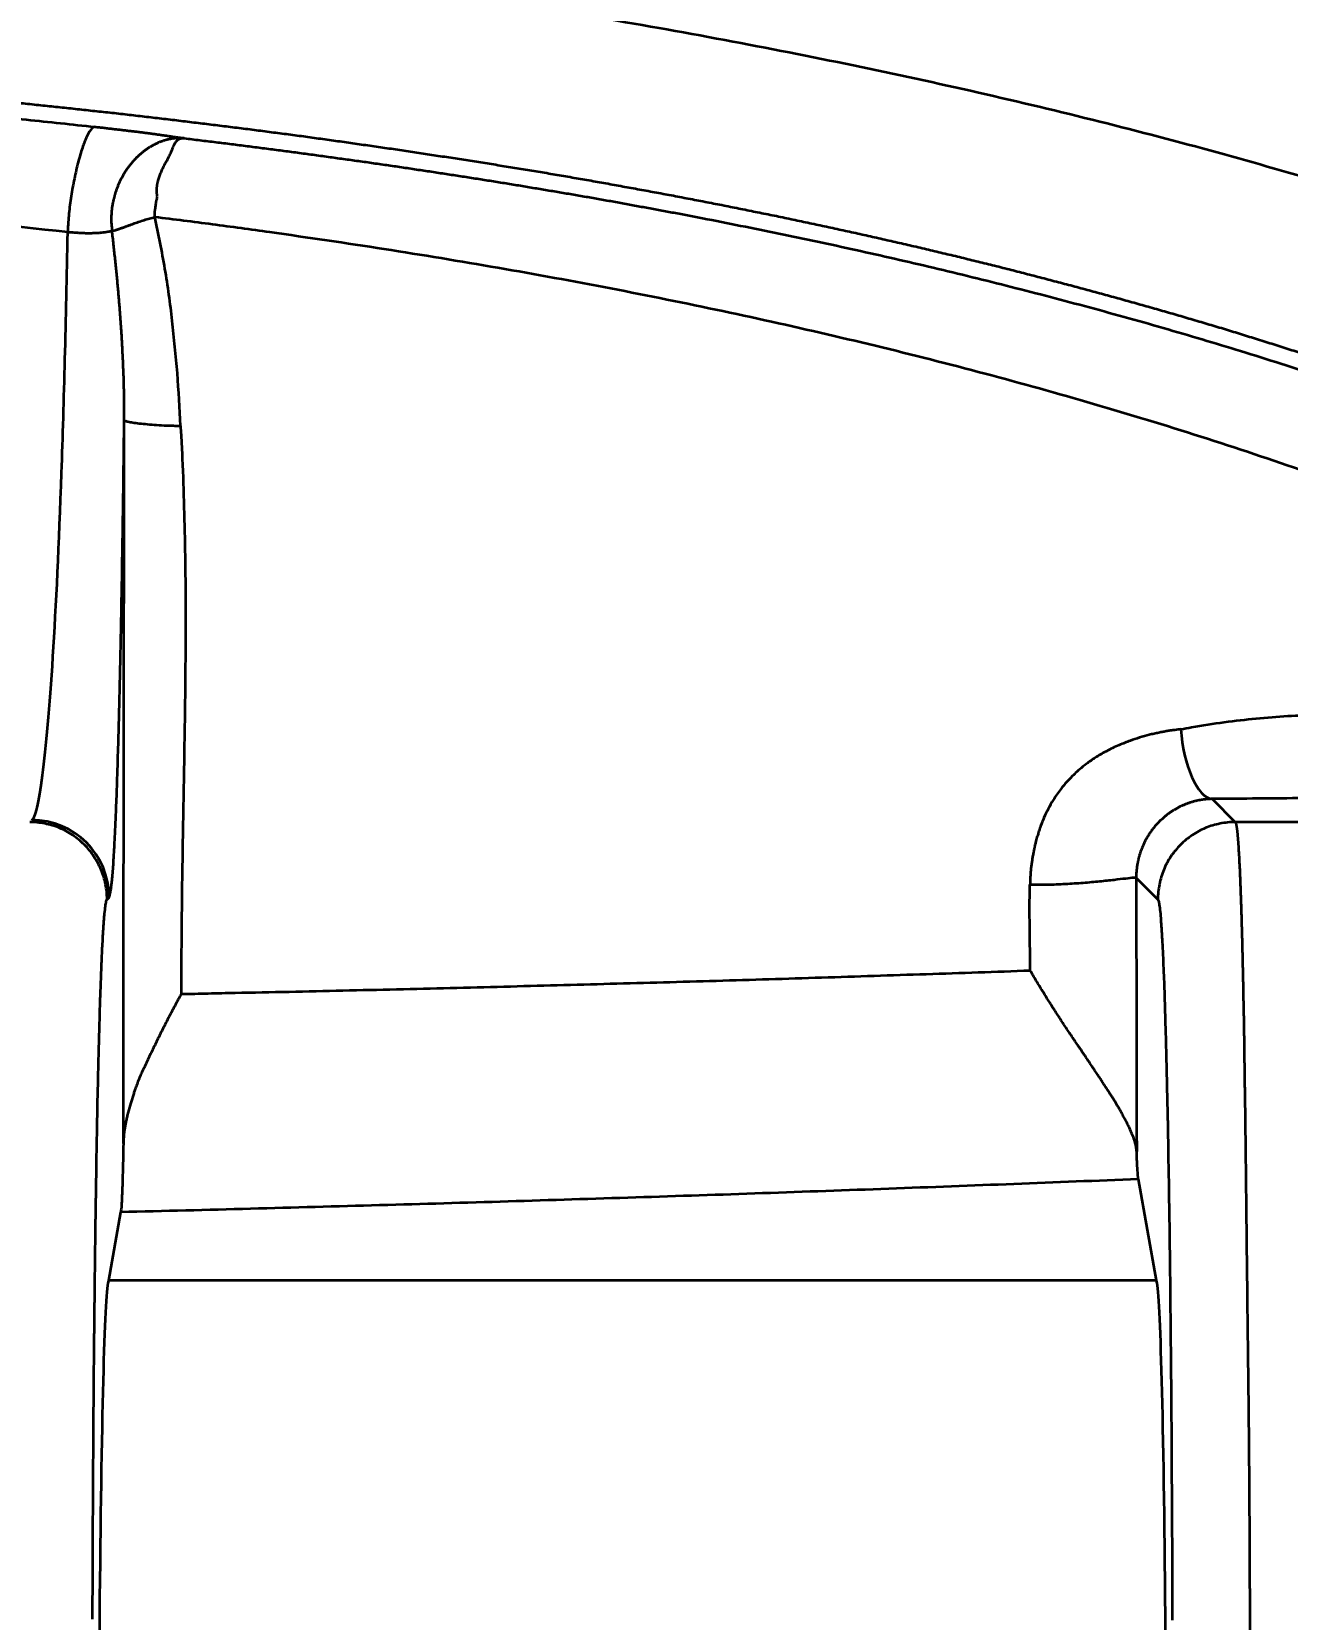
# Model space of a CAD drawing. Header units: millimetres. Extents: x -742 to 742, y -525 to 525.
# Drawn here: x -180.96 to -172.8, y 167.38 to 177.7 of the extents above; entities that cross this region are included whole.
import ezdxf

# ---------------------------------------------------------------- set-up
doc = ezdxf.new("R2010")
doc.units = ezdxf.units.MM
doc.layers.get('0').update_dxf_attribs({"lineweight": 18})
doc.layers.add('尺寸线层', color=3, linetype='Continuous', lineweight=18)
doc.layers.add('粗实线层', color=7, linetype='Continuous', lineweight=35)
doc.styles.add('标准', font='', dxfattribs={"width": 0.667})
doc.styles.get('标准').set_extended_font_data('宋体')
doc.dimstyles.new('标准', dxfattribs={"dimscale": 3, "dimtxt": 3.5, "dimasz": 4, "dimexe": 2, "dimexo": 0, "dimtad": 1, "dimdsep": 46, "dimtxsty": '标准', "dimblk": '_CAXARROW', "dimcen": 0, "dimdle": 6, "dimazin": 2, "dimtfac": 0.707107, "dimtdec": 3, "dimtmove": 2, "dimatfit": 3, "dimfxl": 1, "dimfrac": 2, "dimtolj": 1, "dimarcsym": 1})

# ---------------------------------------------------------------- blocks, each defined once
blk = doc.blocks.new('*X13')
at = {"layer": '尺寸线层', "color": 0, "lineweight": 18}
blk.add_line((-124.916, 358.193), (-25.307, 358.193), dxfattribs=at)
at = {"layer": '尺寸线层', "color": 0, "lineweight": 18, "insert": (-32.77, 365.23), "char_height": 10.5, "width": 29.85047, "attachment_point": 5, "line_spacing_factor": 1.15057, "style": '标准'}
blk.add_mtext('\\T1.1;210', dxfattribs=at)
blk = doc.blocks.new('_CAXARROW')
blk.add_hatch(color=0).paths.add_polyline_path([(0, 0), (-1, 0.125), (-1, -0.125)], flags=0)

msp = doc.modelspace()

# ---------------------------------------------------------------- linework, layer by layer
at = {"layer": '粗实线层'}
for p, q in [((-173.284, 172.71), (-173.134, 172.56)), ((-164.983, 172.56), (-173.134, 172.56)), ((-173.637, 172.057), (-173.778, 172.197)), ((-180.472, 172.057), (-180.459, 172.07)), ((-173.765, 170.238), (-173.649, 169.579)), ((-180.46, 169.579), (-180.383, 170.023)), ((-173.649, 169.579), (-180.46, 169.579))]:
    msp.add_line(p, q, dxfattribs=at)
for centre, major_axis, ratio, start_param, end_param in [((-180.962, 172.07), (-0.356, 0.356), 0.999695, 3.927145, 5.49763), ((-180.46, 165.679), (0, 3.9), 0.017455, 6.281918, 9.424889), ((-173.649, 165.679), (0, 3.9), 0.017455, 3.141481, 6.284452)]:
    msp.add_ellipse(centre, major_axis=major_axis, ratio=ratio, start_param=start_param, end_param=end_param, dxfattribs=at)
for points, knots in [([(-166.268, 177.512), (-166.293, 177.523), (-166.342, 177.546), (-166.416, 177.579), (-166.49, 177.612), (-166.565, 177.644), (-166.639, 177.677), (-166.714, 177.709), (-166.789, 177.741), (-166.865, 177.773), (-166.94, 177.805), (-167.016, 177.837), (-167.092, 177.868), (-167.168, 177.9), (-167.244, 177.931), (-167.321, 177.961), (-167.398, 177.992), (-167.475, 178.023), (-167.552, 178.053), (-167.629, 178.083), (-167.707, 178.113), (-167.785, 178.143), (-167.863, 178.172), (-167.941, 178.202), (-168.02, 178.231), (-168.099, 178.26), (-168.178, 178.289), (-168.257, 178.318), (-168.336, 178.346), (-168.416, 178.374), (-168.496, 178.402), (-168.576, 178.43), (-168.656, 178.458), (-168.736, 178.486), (-168.817, 178.513), (-168.898, 178.54), (-168.979, 178.567), (-169.061, 178.594), (-169.142, 178.621), (-169.224, 178.647), (-169.306, 178.673), (-169.388, 178.699), (-169.471, 178.725), (-169.554, 178.751), (-169.636, 178.776), (-169.72, 178.802), (-169.803, 178.827), (-169.887, 178.852), (-169.97, 178.877), (-170.054, 178.901), (-170.139, 178.925), (-170.223, 178.95), (-170.335, 178.981), (-170.475, 179.02), (-170.642, 179.066), (-170.811, 179.111), (-170.981, 179.156), (-171.152, 179.2), (-171.323, 179.243), (-171.496, 179.286), (-171.67, 179.328), (-171.845, 179.369), (-172.022, 179.409), (-172.199, 179.449), (-172.377, 179.489), (-172.556, 179.527), (-172.737, 179.565), (-172.918, 179.602), (-173.101, 179.639), (-173.284, 179.675), (-173.469, 179.71), (-173.655, 179.745), (-173.841, 179.779), (-174.029, 179.812), (-174.218, 179.845), (-174.408, 179.877), (-174.536, 179.898), (-174.599, 179.908)], [0, 0, 0, 0, 0.082507, 0.165113, 0.247818, 0.330623, 0.413528, 0.496535, 0.579643, 0.662853, 0.746166, 0.829583, 0.913103, 0.996728, 1.080458, 1.164294, 1.248236, 1.332285, 1.416441, 1.500705, 1.585078, 1.669559, 1.754151, 1.838852, 1.923664, 2.008588, 2.093623, 2.17877, 2.264031, 2.349405, 2.434893, 2.520495, 2.606213, 2.692046, 2.777995, 2.864061, 2.950244, 3.036545, 3.122964, 3.209501, 3.296158, 3.382935, 3.469832, 3.55685, 3.643989, 3.73125, 3.818633, 3.906139, 3.993769, 4.081522, 4.169399, 4.257401, 4.345529, 4.51858, 4.692313, 4.866734, 5.041846, 5.217651, 5.394155, 5.571359, 5.749268, 5.927884, 6.107212, 6.287255, 6.468015, 6.649496, 6.831702, 7.014634, 7.198297, 7.382694, 7.567827, 7.7537, 7.940315, 8.127676, 8.315784, 8.504644, 8.694259, 8.694259, 8.694259, 8.694259]), ([(-186.222, 178.596), (-186.184, 178.596), (-186.106, 178.594), (-185.991, 178.59), (-185.875, 178.587), (-185.76, 178.584), (-185.645, 178.58), (-185.53, 178.576), (-185.416, 178.573), (-185.301, 178.569), (-185.187, 178.564), (-185.073, 178.56), (-184.96, 178.555), (-184.847, 178.551), (-184.733, 178.546), (-184.621, 178.541), (-184.508, 178.536), (-184.396, 178.531), (-184.284, 178.525), (-184.172, 178.519), (-184.06, 178.514), (-183.949, 178.508), (-183.838, 178.502), (-183.727, 178.495), (-183.616, 178.489), (-183.506, 178.482), (-183.396, 178.476), (-183.286, 178.469), (-183.176, 178.462), (-183.067, 178.455), (-182.958, 178.447), (-182.849, 178.44), (-182.74, 178.432), (-182.632, 178.424), (-182.524, 178.416), (-182.416, 178.408), (-182.308, 178.4), (-182.201, 178.391), (-182.093, 178.383), (-181.986, 178.374), (-181.88, 178.365), (-181.773, 178.356), (-181.667, 178.347), (-181.561, 178.337), (-181.455, 178.328), (-181.35, 178.318), (-181.245, 178.308), (-181.14, 178.298), (-181.035, 178.288), (-180.931, 178.278), (-180.826, 178.267), (-180.722, 178.257), (-180.619, 178.246), (-180.515, 178.235), (-180.412, 178.224), (-180.309, 178.212), (-180.206, 178.201), (-180.104, 178.189), (-180.001, 178.178), (-179.899, 178.166), (-179.797, 178.154), (-179.696, 178.141), (-179.595, 178.129), (-179.494, 178.116), (-179.393, 178.104), (-179.292, 178.091), (-179.192, 178.078), (-179.092, 178.065), (-178.992, 178.051), (-178.892, 178.038), (-178.793, 178.024), (-178.694, 178.01), (-178.595, 177.996), (-178.497, 177.982), (-178.398, 177.968), (-178.3, 177.954), (-177.938, 177.9), (-177.321, 177.802), (-176.459, 177.649), (-175.622, 177.484), (-174.809, 177.308), (-174.02, 177.119), (-173.255, 176.919), (-172.707, 176.761), (-172.365, 176.658), (-172.221, 176.613), (-172.078, 176.568), (-171.935, 176.523), (-171.793, 176.477), (-171.651, 176.43), (-171.511, 176.383), (-171.371, 176.336), (-171.231, 176.287), (-171.093, 176.239), (-170.955, 176.189), (-170.818, 176.14), (-170.682, 176.089), (-170.546, 176.038), (-170.411, 175.987), (-170.277, 175.935), (-170.143, 175.882), (-170.01, 175.829), (-169.878, 175.776), (-169.747, 175.721), (-169.616, 175.667), (-169.486, 175.612), (-169.356, 175.556), (-169.228, 175.499), (-169.1, 175.443), (-168.972, 175.385), (-168.846, 175.327), (-168.72, 175.269), (-168.594, 175.21), (-168.47, 175.15), (-168.346, 175.09), (-168.223, 175.03), (-168.1, 174.968), (-167.979, 174.907), (-167.857, 174.844), (-167.737, 174.782), (-167.617, 174.718), (-167.498, 174.654), (-167.38, 174.59), (-167.301, 174.547), (-167.262, 174.525)], [0, 0, 0, 0, 0.111772, 0.22335, 0.334735, 0.445927, 0.556925, 0.667732, 0.778345, 0.888766, 0.998996, 1.109033, 1.218879, 1.328534, 1.437997, 1.547269, 1.656351, 1.765242, 1.873943, 1.982454, 2.090775, 2.198907, 2.306849, 2.414602, 2.522166, 2.629542, 2.736729, 2.843728, 2.950539, 3.057162, 3.163598, 3.269847, 3.375909, 3.481784, 3.587473, 3.692976, 3.798292, 3.903423, 4.008369, 4.113129, 4.217705, 4.322095, 4.426302, 4.530324, 4.634162, 4.737817, 4.841288, 4.944576, 5.047682, 5.150605, 5.253345, 5.355904, 5.458281, 5.560476, 5.66249, 5.764323, 5.865976, 5.967448, 6.06874, 6.169852, 6.270785, 6.371539, 6.472114, 6.57251, 6.672727, 6.772767, 6.872629, 6.972313, 7.071821, 7.171151, 7.270305, 7.369282, 7.468084, 7.56671, 7.66516, 7.763436, 7.861536, 8.753159, 9.626042, 10.480431, 11.316585, 12.134785, 12.935325, 13.718523, 13.872716, 14.026471, 14.179791, 14.332679, 14.485139, 14.637172, 14.788782, 14.939972, 15.090744, 15.241101, 15.391047, 15.540585, 15.689717, 15.838447, 15.986777, 16.134712, 16.282253, 16.429404, 16.576168, 16.722549, 16.86855, 17.014173, 17.159423, 17.304302, 17.448814, 17.592962, 17.73675, 17.88018, 18.023258, 18.165985, 18.308365, 18.450403, 18.5921, 18.733462, 18.874491, 19.015192, 19.155567, 19.295621, 19.435357, 19.574779, 19.574779, 19.574779, 19.574779]), ([(-168.2, 173.647), (-168.231, 173.665), (-168.293, 173.7), (-168.386, 173.752), (-168.48, 173.804), (-168.574, 173.856), (-168.669, 173.907), (-168.764, 173.957), (-168.859, 174.008), (-168.954, 174.057), (-169.05, 174.107), (-169.146, 174.156), (-169.242, 174.204), (-169.338, 174.252), (-169.435, 174.3), (-169.532, 174.347), (-169.629, 174.393), (-169.727, 174.44), (-169.825, 174.485), (-169.923, 174.531), (-170.021, 174.576), (-170.12, 174.62), (-170.219, 174.664), (-170.318, 174.708), (-170.418, 174.751), (-170.517, 174.794), (-170.617, 174.836), (-170.717, 174.878), (-170.818, 174.919), (-170.918, 174.96), (-171.019, 175.001), (-171.12, 175.041), (-171.222, 175.081), (-171.323, 175.12), (-171.425, 175.159), (-171.527, 175.197), (-171.629, 175.235), (-171.731, 175.273), (-171.834, 175.31), (-171.937, 175.347), (-172.04, 175.383), (-172.143, 175.419), (-172.246, 175.455), (-172.35, 175.49), (-172.454, 175.525), (-172.558, 175.559), (-172.662, 175.593), (-172.766, 175.627), (-172.871, 175.66), (-172.975, 175.693), (-173.08, 175.726), (-173.185, 175.758), (-173.29, 175.79), (-173.396, 175.821), (-173.501, 175.852), (-173.607, 175.882), (-173.713, 175.913), (-173.819, 175.942), (-173.925, 175.972), (-174.031, 176.001), (-174.138, 176.03), (-174.244, 176.058), (-174.351, 176.086), (-174.458, 176.114), (-174.565, 176.142), (-174.672, 176.169), (-174.78, 176.195), (-174.887, 176.222), (-174.995, 176.248), (-175.102, 176.273), (-175.21, 176.299), (-175.318, 176.324), (-175.426, 176.348), (-175.534, 176.373), (-175.643, 176.397), (-175.751, 176.42), (-175.86, 176.444), (-175.969, 176.467), (-176.077, 176.49), (-176.186, 176.512), (-176.295, 176.534), (-176.404, 176.556), (-176.514, 176.578), (-176.623, 176.599), (-176.733, 176.62), (-176.842, 176.641), (-176.952, 176.661), (-177.062, 176.681), (-177.172, 176.701), (-177.282, 176.721), (-177.392, 176.74), (-177.502, 176.759), (-177.612, 176.778), (-177.722, 176.796), (-177.833, 176.814), (-177.943, 176.832), (-178.054, 176.85), (-178.165, 176.867), (-178.276, 176.884), (-178.387, 176.901), (-178.498, 176.918), (-178.609, 176.934), (-178.72, 176.95), (-178.831, 176.966), (-178.942, 176.982), (-179.054, 176.997), (-179.165, 177.013), (-179.277, 177.028), (-179.388, 177.042), (-179.5, 177.057), (-179.612, 177.071), (-179.724, 177.085), (-179.836, 177.099), (-179.948, 177.112), (-180.06, 177.126), (-180.172, 177.139), (-180.284, 177.152), (-180.396, 177.165), (-180.509, 177.177), (-180.621, 177.189), (-180.734, 177.202), (-180.846, 177.213), (-180.959, 177.225), (-181.072, 177.237), (-181.184, 177.248), (-181.297, 177.259), (-181.41, 177.27), (-181.523, 177.281), (-181.636, 177.292), (-181.749, 177.302), (-181.862, 177.312), (-181.975, 177.322), (-182.089, 177.332), (-182.202, 177.342), (-182.315, 177.351), (-182.429, 177.361), (-182.542, 177.37), (-182.656, 177.379), (-182.77, 177.388), (-182.883, 177.396), (-182.997, 177.405), (-183.111, 177.413), (-183.225, 177.422), (-183.339, 177.43), (-183.452, 177.438), (-183.566, 177.445), (-183.681, 177.453), (-183.795, 177.46), (-183.909, 177.468), (-184.023, 177.475), (-184.137, 177.482), (-184.252, 177.489), (-184.366, 177.496), (-184.481, 177.502), (-184.595, 177.509), (-184.71, 177.515), (-184.824, 177.522), (-184.939, 177.528), (-185.054, 177.534), (-185.168, 177.54), (-185.283, 177.546), (-185.398, 177.551), (-185.513, 177.557), (-185.628, 177.562), (-185.743, 177.567), (-185.858, 177.573), (-185.973, 177.578), (-186.088, 177.583), (-186.203, 177.588), (-186.319, 177.592), (-186.395, 177.596), (-186.434, 177.597)], [0, 0, 0, 0, 0.112618, 0.225214, 0.337788, 0.450338, 0.562867, 0.675375, 0.78786, 0.900325, 1.012768, 1.125191, 1.237592, 1.349974, 1.462334, 1.574675, 1.686994, 1.799294, 1.911573, 2.023832, 2.136071, 2.248289, 2.360487, 2.472665, 2.584821, 2.696957, 2.809073, 2.921169, 3.033247, 3.145306, 3.257347, 3.36937, 3.481375, 3.593364, 3.705336, 3.817291, 3.929229, 4.041152, 4.153058, 4.264948, 4.376822, 4.488679, 4.600521, 4.712346, 4.824154, 4.935945, 5.04772, 5.159477, 5.271217, 5.38294, 5.494647, 5.606338, 5.718014, 5.829675, 5.941321, 6.052953, 6.164571, 6.276175, 6.387765, 6.499342, 6.610906, 6.722457, 6.833995, 6.94552, 7.057033, 7.168532, 7.280019, 7.391492, 7.502953, 7.614401, 7.725835, 7.837256, 7.948664, 8.060059, 8.171441, 8.282811, 8.39417, 8.505517, 8.616853, 8.728179, 8.839494, 8.950798, 9.062093, 9.173379, 9.284654, 9.395921, 9.507178, 9.618427, 9.729666, 9.840897, 9.952119, 10.063332, 10.174536, 10.285732, 10.396919, 10.508098, 10.619267, 10.730428, 10.841579, 10.952723, 11.063858, 11.174985, 11.286106, 11.397219, 11.508325, 11.619425, 11.730519, 11.841607, 11.952689, 12.063766, 12.174838, 12.285905, 12.396967, 12.508025, 12.619078, 12.730127, 12.841172, 12.952214, 13.063251, 13.174285, 13.285315, 13.396341, 13.507364, 13.618384, 13.7294, 13.840413, 13.951424, 14.062432, 14.173438, 14.284442, 14.395445, 14.506447, 14.617447, 14.728447, 14.839447, 14.950446, 15.061445, 15.172445, 15.283445, 15.394445, 15.505447, 15.616449, 15.727453, 15.838459, 15.949465, 16.060474, 16.171485, 16.282498, 16.393513, 16.50453, 16.61555, 16.726573, 16.837599, 16.948628, 17.059661, 17.170698, 17.28174, 17.392786, 17.503836, 17.614892, 17.725953, 17.837019, 17.948091, 18.059169, 18.170253, 18.281344, 18.392441, 18.503545, 18.614656, 18.725775, 18.836901, 18.836901, 18.836901, 18.836901]), ([(-185.439, 177.443), (-185.393, 177.44), (-185.3, 177.436), (-185.16, 177.429), (-185.022, 177.422), (-184.883, 177.415), (-184.745, 177.408), (-184.607, 177.401), (-184.47, 177.393), (-184.333, 177.385), (-184.197, 177.377), (-184.06, 177.369), (-183.925, 177.361), (-183.789, 177.353), (-183.654, 177.344), (-183.52, 177.335), (-183.386, 177.326), (-183.252, 177.317), (-183.119, 177.308), (-182.957, 177.296), (-182.766, 177.282), (-182.547, 177.265), (-182.327, 177.248), (-182.106, 177.229), (-181.885, 177.21), (-181.664, 177.191), (-181.442, 177.17), (-181.22, 177.149), (-180.998, 177.127), (-180.775, 177.104), (-180.626, 177.088), (-180.552, 177.08)], [0, 0, 0, 0, 0.139048, 0.277753, 0.416116, 0.554136, 0.691814, 0.82915, 0.966145, 1.102799, 1.239112, 1.375085, 1.510718, 1.646012, 1.780966, 1.915581, 2.049858, 2.183796, 2.317395, 2.450656, 2.670421, 2.890787, 3.111755, 3.333327, 3.555504, 3.778287, 4.001679, 4.225682, 4.450297, 4.675525, 4.901368, 4.901368, 4.901368, 4.901368]), ([(-180.552, 177.08), (-180.56, 177.08), (-180.578, 177.066), (-180.607, 177.014), (-180.636, 176.936), (-180.664, 176.839), (-180.688, 176.729), (-180.709, 176.614), (-180.72, 176.519), (-180.725, 176.455), (-180.727, 176.421), (-180.728, 176.404), (-180.728, 176.395)], [0, 0, 0, 0, 0.0901797, 0.1803594, 0.2705391, 0.3607188, 0.4508985, 0.5410782, 0.6312579, 0.6763478, 0.6988927, 0.7214376, 0.7214376, 0.7214376, 0.7214376]), ([(-180.552, 177.08), (-180.547, 177.08), (-180.537, 177.079), (-180.521, 177.077), (-180.506, 177.076), (-180.491, 177.074), (-180.476, 177.072), (-180.461, 177.07), (-180.446, 177.069), (-180.432, 177.067), (-180.417, 177.065), (-180.403, 177.064), (-180.388, 177.062), (-180.374, 177.06), (-180.36, 177.059), (-180.346, 177.057), (-180.332, 177.055), (-180.318, 177.054), (-180.304, 177.052), (-180.291, 177.05), (-180.277, 177.049), (-180.264, 177.047), (-180.251, 177.045), (-180.237, 177.044), (-180.22, 177.041), (-180.199, 177.039), (-180.174, 177.035), (-180.149, 177.032), (-180.125, 177.029), (-180.102, 177.025), (-180.079, 177.022), (-180.056, 177.019), (-180.034, 177.015), (-180.013, 177.012), (-179.991, 177.009), (-179.978, 177.007), (-179.971, 177.006)], [0, 0, 0, 0, 0.0128179, 0.0255983, 0.0383451, 0.051062, 0.0637527, 0.076421, 0.0890708, 0.1017058, 0.11433, 0.1269471, 0.139561, 0.1521756, 0.1647947, 0.1774222, 0.1900619, 0.2027177, 0.2153934, 0.2280928, 0.2408197, 0.2535779, 0.266371, 0.2792028, 0.2920769, 0.3176486, 0.3433683, 0.3692635, 0.3953611, 0.4216875, 0.4482682, 0.4751281, 0.5022915, 0.5297817, 0.5576211, 0.5858314, 0.5858314, 0.5858314, 0.5858314]), ([(-179.971, 177.006), (-179.974, 177.006), (-179.979, 177.006), (-179.987, 177.007), (-179.995, 177.007), (-180.003, 177.007), (-180.011, 177.006), (-180.019, 177.006), (-180.027, 177.005), (-180.035, 177.005), (-180.043, 177.004), (-180.05, 177.002), (-180.058, 177.001), (-180.066, 176.999), (-180.074, 176.998), (-180.081, 176.996), (-180.089, 176.994), (-180.097, 176.992), (-180.104, 176.989), (-180.112, 176.987), (-180.119, 176.984), (-180.126, 176.982), (-180.134, 176.979), (-180.141, 176.976), (-180.148, 176.972), (-180.155, 176.969), (-180.162, 176.966), (-180.169, 176.962), (-180.175, 176.959), (-180.182, 176.955), (-180.189, 176.951), (-180.195, 176.947), (-180.202, 176.943), (-180.208, 176.939), (-180.214, 176.935), (-180.22, 176.93), (-180.226, 176.926), (-180.232, 176.921), (-180.238, 176.917), (-180.244, 176.912), (-180.25, 176.907), (-180.255, 176.903), (-180.261, 176.898), (-180.266, 176.893), (-180.272, 176.888), (-180.277, 176.883), (-180.282, 176.878), (-180.287, 176.872), (-180.292, 176.867), (-180.297, 176.862), (-180.302, 176.857), (-180.307, 176.851), (-180.311, 176.846), (-180.316, 176.84), (-180.323, 176.831), (-180.333, 176.819), (-180.345, 176.802), (-180.356, 176.785), (-180.367, 176.767), (-180.377, 176.749), (-180.386, 176.731), (-180.395, 176.712), (-180.403, 176.693), (-180.41, 176.674), (-180.417, 176.655), (-180.423, 176.635), (-180.428, 176.615), (-180.433, 176.595), (-180.437, 176.575), (-180.44, 176.554), (-180.442, 176.533), (-180.444, 176.512), (-180.445, 176.49), (-180.445, 176.469), (-180.444, 176.447), (-180.442, 176.425), (-180.44, 176.411), (-180.439, 176.403)], [0, 0, 0, 0, 0.0095062, 0.0189641, 0.0283732, 0.037733, 0.0470429, 0.0563023, 0.0655109, 0.0746682, 0.0837737, 0.0928271, 0.101828, 0.1107761, 0.119671, 0.1285126, 0.1373005, 0.1460346, 0.1547146, 0.1633405, 0.1719121, 0.1804293, 0.188892, 0.1973003, 0.205654, 0.2139533, 0.2221982, 0.2303888, 0.2385252, 0.2466076, 0.2546361, 0.2626109, 0.2705324, 0.2784007, 0.2862161, 0.293979, 0.3016897, 0.3093487, 0.3169563, 0.3245129, 0.3320192, 0.3394754, 0.3468823, 0.3542403, 0.36155, 0.3688121, 0.3760272, 0.383196, 0.3903191, 0.3973973, 0.4044315, 0.4114222, 0.4183704, 0.425277, 0.4321427, 0.4521763, 0.4720343, 0.4917331, 0.5112906, 0.5307257, 0.5500584, 0.5693099, 0.5885022, 0.6076579, 0.6268008, 0.645955, 0.6651451, 0.6843961, 0.7037333, 0.7231821, 0.7427679, 0.7625159, 0.7824509, 0.8025977, 0.8229802, 0.8436219, 0.8645455, 0.8645455, 0.8645455, 0.8645455]), ([(-180.144, 176.625), (-180.145, 176.627), (-180.146, 176.632), (-180.147, 176.639), (-180.147, 176.646), (-180.148, 176.653), (-180.148, 176.661), (-180.148, 176.668), (-180.148, 176.676), (-180.148, 176.683), (-180.147, 176.691), (-180.146, 176.699), (-180.145, 176.707), (-180.143, 176.715), (-180.141, 176.723), (-180.138, 176.738), (-180.131, 176.758), (-180.121, 176.784), (-180.11, 176.808), (-180.099, 176.831), (-180.087, 176.852), (-180.077, 176.871), (-180.068, 176.888), (-180.061, 176.903), (-180.055, 176.916), (-180.049, 176.93), (-180.045, 176.941), (-180.04, 176.952), (-180.034, 176.966), (-180.028, 176.978), (-180.021, 176.987), (-180.016, 176.992), (-180.012, 176.996), (-180.006, 176.999), (-180.001, 177.002), (-179.996, 177.003), (-179.99, 177.005), (-179.984, 177.006), (-179.978, 177.006), (-179.973, 177.006), (-179.971, 177.006)], [0, 0, 0, 0, 0.0048247, 0.0097381, 0.0147406, 0.0198323, 0.0250136, 0.0302846, 0.0356455, 0.0410963, 0.0466373, 0.0522684, 0.0579896, 0.063801, 0.0697025, 0.0756939, 0.0964613, 0.1170527, 0.1373424, 0.1572213, 0.1766038, 0.195434, 0.2136931, 0.2279339, 0.2431334, 0.2593086, 0.2764738, 0.2848365, 0.3056215, 0.3388639, 0.3514803, 0.3636395, 0.3753476, 0.3866113, 0.3974378, 0.4078352, 0.4178126, 0.42738, 0.4365487, 0.4453316, 0.4453316, 0.4453316, 0.4453316]), ([(-179.971, 177.006), (-179.937, 177.002), (-179.868, 176.993), (-179.765, 176.981), (-179.663, 176.968), (-179.561, 176.955), (-179.46, 176.942), (-179.359, 176.929), (-179.259, 176.916), (-179.159, 176.903), (-179.059, 176.889), (-178.96, 176.875), (-178.862, 176.862), (-178.764, 176.848), (-178.666, 176.834), (-178.569, 176.82), (-178.472, 176.805), (-178.375, 176.791), (-178.279, 176.776), (-178.184, 176.762), (-178.089, 176.747), (-177.995, 176.732), (-177.9, 176.717), (-177.807, 176.702), (-177.714, 176.686), (-177.621, 176.671), (-177.529, 176.655), (-177.437, 176.64), (-177.345, 176.624), (-177.255, 176.608), (-177.164, 176.592), (-177.074, 176.575), (-176.985, 176.559), (-176.896, 176.543), (-176.807, 176.526), (-176.719, 176.51), (-176.494, 176.466), (-176.131, 176.394), (-175.631, 176.288), (-175.127, 176.173), (-174.621, 176.049), (-174.111, 175.916), (-173.603, 175.775), (-173.09, 175.622), (-172.566, 175.455), (-172.022, 175.27), (-171.459, 175.065), (-171.027, 174.895), (-170.729, 174.773), (-170.572, 174.707), (-170.418, 174.641), (-170.265, 174.574), (-170.115, 174.507), (-169.968, 174.44), (-169.822, 174.373), (-169.679, 174.306), (-169.538, 174.238), (-169.4, 174.171), (-169.263, 174.103), (-169.129, 174.035), (-168.997, 173.968), (-168.868, 173.9), (-168.74, 173.833), (-168.615, 173.765), (-168.532, 173.72), (-168.491, 173.697)], [0, 0, 0, 0, 0.10107, 0.201754, 0.302052, 0.401964, 0.50149, 0.60063, 0.699385, 0.797754, 0.895738, 0.993337, 1.090551, 1.187381, 1.283825, 1.379886, 1.475562, 1.570855, 1.665764, 1.760289, 1.854432, 1.948191, 2.041567, 2.134561, 2.227171, 2.319398, 2.411242, 2.502703, 2.593782, 2.684477, 2.77479, 2.864719, 2.954267, 3.043432, 3.132214, 3.220615, 3.308634, 3.809062, 4.315874, 4.829114, 5.348807, 5.874952, 6.407556, 6.935286, 7.489327, 8.069664, 8.676229, 9.308971, 9.483752, 9.656627, 9.827598, 9.996668, 10.163837, 10.329105, 10.492472, 10.653939, 10.813507, 10.971177, 11.126948, 11.280824, 11.432805, 11.582892, 11.731087, 11.877391, 12.021806, 12.021806, 12.021806, 12.021806]), ([(-180.161, 176.493), (-180.161, 176.495), (-180.162, 176.499), (-180.162, 176.505), (-180.162, 176.511), (-180.162, 176.516), (-180.161, 176.522), (-180.161, 176.526), (-180.161, 176.531), (-180.16, 176.535), (-180.159, 176.539), (-180.158, 176.547), (-180.156, 176.559), (-180.155, 176.572), (-180.153, 176.581), (-180.152, 176.588), (-180.151, 176.596), (-180.15, 176.603), (-180.148, 176.61), (-180.146, 176.617), (-180.145, 176.622), (-180.144, 176.625)], [0, 0, 0, 0, 0.0062165, 0.0121547, 0.017816, 0.0232016, 0.0283129, 0.0331506, 0.0377157, 0.0420089, 0.0460309, 0.0497821, 0.0660877, 0.0811986, 0.0883982, 0.0956543, 0.1029739, 0.1103635, 0.1178289, 0.1253749, 0.1330059, 0.1330059, 0.1330059, 0.1330059]), ([(-180.439, 176.403), (-180.437, 176.404), (-180.434, 176.404), (-180.428, 176.406), (-180.422, 176.407), (-180.416, 176.409), (-180.41, 176.411), (-180.403, 176.413), (-180.397, 176.415), (-180.39, 176.418), (-180.383, 176.42), (-180.376, 176.423), (-180.368, 176.425), (-180.361, 176.428), (-180.353, 176.431), (-180.345, 176.434), (-180.337, 176.437), (-180.329, 176.44), (-180.317, 176.444), (-180.303, 176.45), (-180.285, 176.456), (-180.267, 176.462), (-180.249, 176.468), (-180.231, 176.474), (-180.214, 176.479), (-180.196, 176.484), (-180.179, 176.489), (-180.167, 176.492), (-180.161, 176.493)], [0, 0, 0, 0, 0.0082496, 0.0165404, 0.0248736, 0.03325, 0.0416705, 0.0501358, 0.0586467, 0.0672036, 0.0758068, 0.0844568, 0.0931538, 0.1018977, 0.1106887, 0.1195266, 0.1284113, 0.1373424, 0.1463197, 0.1642736, 0.1818114, 0.19893, 0.2156266, 0.2318979, 0.2477406, 0.2631518, 0.2781283, 0.2926677, 0.2926677, 0.2926677, 0.2926677]), ([(-179.994, 175.136), (-179.998, 175.25), (-180.006, 175.364), (-180.019, 175.535), (-180.03, 175.649), (-180.053, 175.876), (-180.084, 176.102), (-180.126, 176.326), (-180.149, 176.438), (-180.161, 176.493)], [0, 0, 0, 0, 0.342416, 0.342416, 0.513624, 0.684832, 1.027248, 1.198456, 1.369664, 1.369664, 1.369664, 1.369664]), ([(-168.982, 173.193), (-169.19, 173.31), (-169.61, 173.535), (-170.465, 173.958), (-171.562, 174.436), (-172.92, 174.934), (-174.314, 175.364), (-175.739, 175.729), (-177.192, 176.037), (-178.421, 176.25), (-179.289, 176.378), (-179.787, 176.446), (-180.036, 176.478), (-180.161, 176.493)], [0, 0, 0, 0, 0.733021, 1.466042, 2.932084, 4.398125, 5.864167, 7.330209, 8.796251, 10.262293, 10.995314, 11.361824, 11.728335, 11.728335, 11.728335, 11.728335]), ([(-180.962, 172.573), (-180.95, 172.578), (-180.926, 172.633), (-180.879, 172.915), (-180.822, 173.564), (-180.774, 174.569), (-180.745, 175.556), (-180.733, 176.107), (-180.728, 176.395)], [0, 0, 0, 0, 0.479831, 0.959663, 1.919326, 2.878989, 3.35882, 3.838651, 3.838651, 3.838651, 3.838651]), ([(-180.439, 176.403), (-180.441, 176.403), (-180.445, 176.401), (-180.452, 176.4), (-180.458, 176.398), (-180.465, 176.397), (-180.472, 176.396), (-180.479, 176.395), (-180.486, 176.393), (-180.493, 176.392), (-180.501, 176.392), (-180.508, 176.391), (-180.516, 176.39), (-180.524, 176.389), (-180.532, 176.389), (-180.54, 176.388), (-180.548, 176.388), (-180.557, 176.388), (-180.565, 176.388), (-180.574, 176.387), (-180.582, 176.387), (-180.591, 176.387), (-180.6, 176.387), (-180.609, 176.387), (-180.618, 176.388), (-180.627, 176.388), (-180.636, 176.388), (-180.645, 176.389), (-180.654, 176.389), (-180.663, 176.39), (-180.672, 176.39), (-180.681, 176.391), (-180.691, 176.392), (-180.7, 176.392), (-180.709, 176.393), (-180.718, 176.394), (-180.725, 176.395), (-180.728, 176.395)], [0, 0, 0, 0, 0.0091653, 0.0182794, 0.0273423, 0.0363539, 0.0453143, 0.0542233, 0.0630809, 0.0718869, 0.0806413, 0.089344, 0.0979948, 0.1065936, 0.1151403, 0.1236348, 0.132077, 0.1404668, 0.148804, 0.1570888, 0.165321, 0.1735006, 0.1816277, 0.1897023, 0.1977245, 0.2056945, 0.2136125, 0.2214788, 0.2292935, 0.237057, 0.2447699, 0.2524324, 0.2600451, 0.2676087, 0.2751238, 0.2825911, 0.2900114, 0.2900114, 0.2900114, 0.2900114]), ([(-180.36, 175.174), (-180.36, 175.186), (-180.36, 175.21), (-180.36, 175.245), (-180.36, 175.281), (-180.361, 175.318), (-180.361, 175.354), (-180.362, 175.391), (-180.363, 175.428), (-180.364, 175.466), (-180.366, 175.504), (-180.367, 175.542), (-180.369, 175.58), (-180.371, 175.619), (-180.373, 175.658), (-180.375, 175.697), (-180.377, 175.736), (-180.38, 175.776), (-180.383, 175.816), (-180.386, 175.856), (-180.389, 175.897), (-180.392, 175.938), (-180.396, 175.979), (-180.399, 176.02), (-180.403, 176.061), (-180.407, 176.103), (-180.411, 176.145), (-180.416, 176.188), (-180.42, 176.23), (-180.425, 176.273), (-180.429, 176.316), (-180.434, 176.36), (-180.438, 176.389), (-180.439, 176.403)], [0, 0, 0, 0, 0.035999, 0.07226, 0.108782, 0.145563, 0.182602, 0.219897, 0.257448, 0.295252, 0.33331, 0.371618, 0.410177, 0.448984, 0.48804, 0.527341, 0.566889, 0.60668, 0.646715, 0.686991, 0.727509, 0.768268, 0.809265, 0.850502, 0.891976, 0.933688, 0.975636, 1.017821, 1.060241, 1.102896, 1.145786, 1.188911, 1.23227, 1.23227, 1.23227, 1.23227]), ([(-180.459, 172.07), (-180.459, 172.07), (-180.458, 172.071), (-180.457, 172.073), (-180.456, 172.075), (-180.455, 172.078), (-180.455, 172.081), (-180.454, 172.084), (-180.453, 172.088), (-180.452, 172.093), (-180.451, 172.097), (-180.45, 172.103), (-180.449, 172.109), (-180.447, 172.116), (-180.446, 172.124), (-180.445, 172.132), (-180.444, 172.141), (-180.443, 172.151), (-180.441, 172.171), (-180.437, 172.203), (-180.433, 172.254), (-180.429, 172.313), (-180.425, 172.376), (-180.42, 172.475), (-180.414, 172.607), (-180.407, 172.779), (-180.402, 172.952), (-180.396, 173.144), (-180.39, 173.373), (-180.384, 173.627), (-180.38, 173.851), (-180.377, 174.027), (-180.374, 174.145), (-180.373, 174.26), (-180.371, 174.371), (-180.369, 174.479), (-180.368, 174.583), (-180.366, 174.683), (-180.365, 174.777), (-180.364, 174.867), (-180.363, 174.952), (-180.362, 175.031), (-180.361, 175.104), (-180.36, 175.152), (-180.36, 175.174)], [0, 0, 0, 0, 0.021197, 0.043136, 0.065814, 0.089234, 0.113394, 0.138295, 0.163936, 0.190318, 0.217439, 0.245302, 0.273904, 0.303245, 0.333327, 0.364148, 0.39571, 0.428011, 0.461053, 0.573141, 0.685263, 0.797426, 0.909631, 1.0025, 1.24285, 1.425585, 1.574088, 1.759154, 1.948469, 2.142041, 2.339871, 2.420432, 2.497411, 2.570809, 2.640626, 2.70686, 2.769511, 2.82858, 2.884067, 2.935972, 2.984294, 3.029034, 3.070191, 3.107763, 3.107763, 3.107763, 3.107763]), ([(-180.366, 170.47), (-180.366, 170.568), (-180.366, 170.764), (-180.365, 171.156), (-180.365, 171.646), (-180.364, 172.235), (-180.363, 172.823), (-180.362, 173.411), (-180.362, 173.901), (-180.361, 174.293), (-180.361, 174.538), (-180.361, 174.733), (-180.36, 174.88), (-180.36, 175.003), (-180.36, 175.089), (-180.36, 175.138), (-180.36, 175.162), (-180.36, 175.174)], [0, 0, 0, 0, 0.294033, 0.588066, 1.176131, 1.764197, 2.352262, 2.940328, 3.528393, 3.822426, 4.116459, 4.263475, 4.410492, 4.557508, 4.631016, 4.66777, 4.704524, 4.704524, 4.704524, 4.704524]), ([(-180.36, 175.174), (-180.36, 175.174), (-180.36, 175.174), (-180.359, 175.172), (-180.357, 175.171), (-180.35, 175.167), (-180.331, 175.162), (-180.297, 175.156), (-180.236, 175.149), (-180.158, 175.142), (-180.078, 175.138), (-180.03, 175.137), (-180.006, 175.136), (-179.994, 175.136)], [0, 0, 0, 0, 0.0057966, 0.0115932, 0.0231864, 0.0463728, 0.0927456, 0.1391184, 0.1854911, 0.2782367, 0.3246095, 0.3477959, 0.3709828, 0.3709828, 0.3709828, 0.3709828]), ([(-179.994, 175.136), (-179.993, 175.117), (-179.99, 175.072), (-179.986, 175), (-179.979, 174.842), (-179.971, 174.605), (-179.964, 174.289), (-179.961, 173.973), (-179.962, 173.657), (-179.965, 173.341), (-179.97, 173.025), (-179.975, 172.709), (-179.981, 172.392), (-179.986, 172.076), (-179.989, 171.759), (-179.99, 171.548), (-179.99, 171.442)], [0, 0, 0, 0, 0.055943, 0.135041, 0.214139, 0.530532, 0.846925, 1.163317, 1.47971, 1.796103, 2.112495, 2.428888, 2.745281, 3.061674, 3.378066, 3.694459, 3.694459, 3.694459, 3.694459]), ([(-173.487, 173.163), (-173.464, 173.168), (-173.296, 173.198), (-172.995, 173.239), (-172.59, 173.262), (-172.196, 173.262), (-171.805, 173.247), (-171.414, 173.225), (-171.114, 173.212), (-170.911, 173.205), (-170.81, 173.202), (-170.708, 173.199), (-170.571, 173.196), (-170.401, 173.193), (-170.126, 173.19), (-169.853, 173.189), (-169.581, 173.189), (-169.379, 173.19), (-169.212, 173.191), (-169.097, 173.192), (-169.031, 173.193), (-168.998, 173.193), (-168.982, 173.193)], [0, 0, 0, 0, 0.064007, 0.468357, 0.872708, 1.277058, 1.681408, 2.085759, 2.490109, 2.591197, 2.692284, 2.793372, 2.894459, 3.096634, 3.29881, 3.70316, 3.905335, 4.10751, 4.309685, 4.410773, 4.461317, 4.51186, 4.51186, 4.51186, 4.51186]), ([(-173.487, 173.163), (-173.493, 173.162), (-173.507, 173.161), (-173.528, 173.158), (-173.552, 173.155), (-173.577, 173.151), (-173.604, 173.146), (-173.632, 173.14), (-173.663, 173.134), (-173.725, 173.119), (-173.801, 173.095), (-173.894, 173.059), (-173.971, 173.022), (-174.042, 172.981), (-174.099, 172.941), (-174.144, 172.905), (-174.178, 172.874), (-174.205, 172.847), (-174.235, 172.815), (-174.275, 172.768), (-174.315, 172.709), (-174.351, 172.646), (-174.378, 172.589), (-174.394, 172.55), (-174.402, 172.527), (-174.405, 172.519), (-174.408, 172.51), (-174.412, 172.5), (-174.415, 172.488), (-174.419, 172.475), (-174.424, 172.46), (-174.428, 172.443), (-174.433, 172.425), (-174.438, 172.405), (-174.443, 172.384), (-174.447, 172.361), (-174.452, 172.336), (-174.456, 172.31), (-174.46, 172.282), (-174.464, 172.252), (-174.466, 172.22), (-174.468, 172.187), (-174.469, 172.164), (-174.469, 172.152)], [0, 0, 0, 0, 0.02043, 0.042836, 0.067221, 0.093578, 0.121896, 0.152154, 0.184326, 0.218371, 0.350852, 0.430317, 0.528008, 0.612022, 0.683088, 0.74143, 0.787471, 0.821622, 0.857868, 0.919155, 1.005575, 1.070762, 1.132024, 1.189321, 1.195425, 1.20301, 1.212077, 1.22263, 1.23467, 1.248201, 1.263227, 1.279753, 1.297783, 1.317322, 1.338372, 1.360937, 1.385019, 1.41062, 1.437741, 1.466379, 1.496533, 1.528195, 1.561355, 1.561355, 1.561355, 1.561355]), ([(-173.284, 172.71), (-173.288, 172.71), (-173.295, 172.709), (-173.305, 172.709), (-173.315, 172.708), (-173.325, 172.707), (-173.335, 172.706), (-173.345, 172.705), (-173.354, 172.703), (-173.364, 172.702), (-173.373, 172.7), (-173.383, 172.698), (-173.392, 172.696), (-173.401, 172.694), (-173.41, 172.691), (-173.419, 172.689), (-173.428, 172.686), (-173.436, 172.683), (-173.445, 172.68), (-173.453, 172.677), (-173.461, 172.674), (-173.469, 172.67), (-173.477, 172.667), (-173.485, 172.663), (-173.492, 172.66), (-173.5, 172.656), (-173.507, 172.652), (-173.514, 172.648), (-173.521, 172.644), (-173.528, 172.64), (-173.535, 172.636), (-173.542, 172.632), (-173.548, 172.628), (-173.555, 172.624), (-173.566, 172.616), (-173.581, 172.605), (-173.599, 172.59), (-173.617, 172.573), (-173.634, 172.557), (-173.651, 172.539), (-173.666, 172.521), (-173.68, 172.502), (-173.693, 172.483), (-173.705, 172.464), (-173.717, 172.444), (-173.727, 172.424), (-173.736, 172.404), (-173.744, 172.383), (-173.752, 172.363), (-173.758, 172.342), (-173.764, 172.321), (-173.768, 172.3), (-173.772, 172.28), (-173.775, 172.259), (-173.777, 172.238), (-173.778, 172.218), (-173.778, 172.204), (-173.778, 172.197)], [0, 0, 0, 0, 0.0116599, 0.0232034, 0.0346304, 0.045941, 0.0571353, 0.0682132, 0.0791749, 0.0900202, 0.1007494, 0.1113623, 0.1218591, 0.1322398, 0.1425045, 0.1526531, 0.1626857, 0.1726024, 0.1824032, 0.1920881, 0.2016573, 0.2111107, 0.2204485, 0.2296706, 0.2387772, 0.2477683, 0.256644, 0.2654043, 0.2740492, 0.282579, 0.2909936, 0.2992931, 0.3074777, 0.3155473, 0.3235021, 0.349045, 0.3741333, 0.3987711, 0.4229625, 0.4467116, 0.4700231, 0.4929018, 0.5153528, 0.5373814, 0.5589934, 0.5801948, 0.6009921, 0.6213919, 0.6414014, 0.6610284, 0.6802808, 0.6991672, 0.7176966, 0.7358787, 0.7537236, 0.7712419, 0.7884451, 0.7884451, 0.7884451, 0.7884451]), ([(-180.472, 172.057), (-180.472, 172.09), (-180.475, 172.122), (-180.488, 172.187), (-180.498, 172.219), (-180.523, 172.279), (-180.539, 172.309), (-180.575, 172.363), (-180.596, 172.389), (-180.643, 172.435), (-180.668, 172.456), (-180.723, 172.493), (-180.752, 172.509), (-180.813, 172.534), (-180.845, 172.543), (-180.909, 172.556), (-180.942, 172.56), (-180.975, 172.56)], [0, 0, 0, 0, 0.0986931, 0.0986931, 0.1973862, 0.1973862, 0.2960793, 0.2960793, 0.3947724, 0.3947724, 0.4934655, 0.4934655, 0.5921586, 0.5921586, 0.6908517, 0.6908517, 0.7895448, 0.7895448, 0.7895448, 0.7895448]), ([(-173.134, 172.56), (-173.167, 172.56), (-173.2, 172.556), (-173.265, 172.543), (-173.296, 172.534), (-173.357, 172.509), (-173.386, 172.493), (-173.441, 172.456), (-173.467, 172.436), (-173.513, 172.389), (-173.534, 172.363), (-173.571, 172.309), (-173.586, 172.28), (-173.612, 172.219), (-173.621, 172.187), (-173.634, 172.122), (-173.637, 172.09), (-173.637, 172.057)], [0, 0, 0, 0, 0.0987123, 0.0987123, 0.1974245, 0.1974245, 0.2961368, 0.2961368, 0.3948491, 0.3948491, 0.4935613, 0.4935613, 0.5922736, 0.5922736, 0.6909859, 0.6909859, 0.7896981, 0.7896981, 0.7896981, 0.7896981]), ([(-173.134, 172.56), (-173.134, 172.559), (-173.133, 172.559), (-173.133, 172.558), (-173.132, 172.556), (-173.131, 172.555), (-173.131, 172.553), (-173.13, 172.55), (-173.129, 172.548), (-173.129, 172.545), (-173.128, 172.542), (-173.127, 172.539), (-173.127, 172.536), (-173.126, 172.532), (-173.126, 172.528), (-173.125, 172.524), (-173.124, 172.519), (-173.124, 172.514), (-173.123, 172.509), (-173.122, 172.504), (-173.122, 172.499), (-173.121, 172.493), (-173.12, 172.487), (-173.12, 172.481), (-173.119, 172.474), (-173.119, 172.467), (-173.118, 172.461), (-173.117, 172.453), (-173.117, 172.446), (-173.116, 172.438), (-173.116, 172.431), (-173.115, 172.423), (-173.114, 172.414), (-173.114, 172.406), (-173.113, 172.397), (-173.113, 172.388), (-173.112, 172.379), (-173.112, 172.37), (-173.111, 172.36), (-173.11, 172.35), (-173.11, 172.34), (-173.109, 172.33), (-173.109, 172.32), (-173.108, 172.309), (-173.108, 172.298), (-173.107, 172.287), (-173.107, 172.276), (-173.106, 172.265), (-173.105, 172.253), (-173.105, 172.242), (-173.104, 172.23), (-173.104, 172.217), (-173.103, 172.205), (-173.103, 172.193), (-173.102, 172.18), (-173.102, 172.167), (-173.101, 172.154), (-173.101, 172.141), (-173.1, 172.127), (-173.1, 172.114), (-173.099, 172.1), (-173.099, 172.086), (-173.098, 172.072), (-173.098, 172.058), (-173.097, 172.044), (-173.097, 172.029), (-173.096, 172.014), (-173.096, 171.999), (-173.095, 171.984), (-173.095, 171.969), (-173.094, 171.954), (-173.094, 171.938), (-173.093, 171.923), (-173.093, 171.907), (-173.093, 171.891), (-173.092, 171.875), (-173.092, 171.859), (-173.091, 171.842), (-173.091, 171.826), (-173.09, 171.809), (-173.09, 171.792), (-173.089, 171.776), (-173.089, 171.759), (-173.089, 171.741), (-173.088, 171.724), (-173.088, 171.707), (-173.087, 171.689), (-173.087, 171.672), (-173.087, 171.654), (-173.086, 171.636), (-173.086, 171.618), (-173.085, 171.6), (-173.085, 171.581), (-173.085, 171.563), (-173.084, 171.545), (-173.084, 171.526), (-173.083, 171.507), (-173.083, 171.489), (-173.083, 171.47), (-173.082, 171.451), (-173.082, 171.432), (-173.082, 171.412), (-173.081, 171.393), (-173.081, 171.374), (-173.08, 171.354), (-173.08, 171.335), (-173.08, 171.315), (-173.079, 171.295), (-173.079, 171.275), (-173.079, 171.255), (-173.078, 171.235), (-173.078, 171.215), (-173.078, 171.195), (-173.077, 171.175), (-173.077, 171.155), (-173.077, 171.134), (-173.076, 171.114), (-173.076, 171.093), (-173.076, 171.072), (-173.075, 171.052), (-173.075, 171.031), (-173.075, 171.01), (-173.075, 170.989), (-173.074, 170.968), (-173.074, 170.947), (-173.074, 170.926), (-173.073, 170.905), (-173.073, 170.884), (-173.073, 170.862), (-173.073, 170.841), (-173.072, 170.82), (-173.072, 170.798), (-173.072, 170.777), (-173.07, 170.67), (-173.068, 170.471), (-173.064, 170.167), (-173.061, 169.847), (-173.057, 169.514), (-173.053, 169.168), (-173.05, 168.916), (-173.048, 168.766), (-173.048, 168.722), (-173.047, 168.677), (-173.047, 168.631), (-173.046, 168.584), (-173.046, 168.537), (-173.045, 168.489), (-173.045, 168.441), (-173.045, 168.392), (-173.044, 168.342), (-173.044, 168.291), (-173.044, 168.24), (-173.043, 168.188), (-173.043, 168.135), (-173.043, 168.082), (-173.042, 168.028), (-173.042, 167.973), (-173.042, 167.917), (-173.042, 167.861), (-173.041, 167.804), (-173.041, 167.746), (-173.041, 167.688), (-173.041, 167.629), (-173.04, 167.569), (-173.04, 167.509), (-173.04, 167.448), (-173.04, 167.386), (-173.04, 167.324), (-173.04, 167.261), (-173.04, 167.197), (-173.04, 167.133), (-173.04, 167.068), (-173.039, 167.002), (-173.039, 166.936), (-173.039, 166.869), (-173.039, 166.801), (-173.039, 166.733), (-173.039, 166.664), (-173.039, 166.594), (-173.039, 166.548), (-173.039, 166.525)], [0, 0, 0, 0, 0.026244, 0.052436, 0.078577, 0.104666, 0.130704, 0.15669, 0.182625, 0.208508, 0.23434, 0.260121, 0.28585, 0.311527, 0.337153, 0.362728, 0.388251, 0.413722, 0.439142, 0.464511, 0.489828, 0.515094, 0.540308, 0.565471, 0.590582, 0.615642, 0.64065, 0.665607, 0.690513, 0.715366, 0.740169, 0.76492, 0.789619, 0.814267, 0.838864, 0.863409, 0.887903, 0.912345, 0.936736, 0.961075, 0.985363, 1.009599, 1.033784, 1.057917, 1.081999, 1.106029, 1.130008, 1.153936, 1.177812, 1.201636, 1.225409, 1.249131, 1.272801, 1.296419, 1.319986, 1.343502, 1.366966, 1.390379, 1.41374, 1.43705, 1.460308, 1.483515, 1.506671, 1.529775, 1.552827, 1.575828, 1.598778, 1.621676, 1.644522, 1.667317, 1.690061, 1.712753, 1.735394, 1.757983, 1.780521, 1.803007, 1.825442, 1.847825, 1.870157, 1.892438, 1.914667, 1.936844, 1.95897, 1.981045, 2.003068, 2.025039, 2.046959, 2.068828, 2.090645, 2.112411, 2.134125, 2.155788, 2.177399, 2.198959, 2.220468, 2.241925, 2.26333, 2.284684, 2.305987, 2.327238, 2.348437, 2.369586, 2.390682, 2.411727, 2.432721, 2.453663, 2.474554, 2.495394, 2.516181, 2.536918, 2.557603, 2.578236, 2.598818, 2.619349, 2.639828, 2.660256, 2.680632, 2.700956, 2.72123, 2.741452, 2.761622, 2.781741, 2.801808, 2.821824, 2.841788, 2.861701, 2.881563, 2.901373, 2.921132, 2.940839, 2.960494, 2.980099, 2.999651, 3.019153, 3.270716, 3.52228, 3.773844, 4.02541, 4.276976, 4.528543, 4.558897, 4.58963, 4.620741, 4.65223, 4.684098, 4.716344, 4.748969, 4.781972, 4.815354, 4.849114, 4.883252, 4.917769, 4.952665, 4.987939, 5.023592, 5.059623, 5.096032, 5.13282, 5.169986, 5.207531, 5.245455, 5.283757, 5.322437, 5.361496, 5.400934, 5.44075, 5.480944, 5.521517, 5.562469, 5.603799, 5.645508, 5.687595, 5.73006, 5.772905, 5.816127, 5.859729, 5.903708, 5.948067, 5.992804, 6.037919, 6.037919, 6.037919, 6.037919]), ([(-173.778, 172.197), (-173.779, 172.198), (-173.785, 172.198), (-173.809, 172.196), (-173.826, 172.194), (-173.869, 172.189), (-173.919, 172.183), (-173.983, 172.176), (-174.051, 172.17), (-174.087, 172.166), (-174.162, 172.16), (-174.201, 172.158), (-174.279, 172.154), (-174.318, 172.152), (-174.395, 172.151), (-174.433, 172.151), (-174.469, 172.152)], [0, 0, 0, 0, 0.0866798, 0.0866798, 0.1733596, 0.1733596, 0.2600393, 0.3467191, 0.3467191, 0.4333989, 0.4333989, 0.5200787, 0.5200787, 0.6067584, 0.6067584, 0.6934382, 0.6934382, 0.6934382, 0.6934382]), ([(-174.467, 171.595), (-174.468, 171.608), (-174.468, 171.638), (-174.468, 171.685), (-174.469, 171.742), (-174.47, 171.799), (-174.47, 171.845), (-174.471, 171.889), (-174.471, 171.937), (-174.472, 171.997), (-174.471, 172.052), (-174.471, 172.103), (-174.47, 172.137), (-174.469, 172.152)], [0, 0, 0, 0, 0.0408304, 0.0880906, 0.1416931, 0.2124685, 0.2588654, 0.2811782, 0.3440461, 0.4030873, 0.4584164, 0.5100705, 0.5579563, 0.5579563, 0.5579563, 0.5579563]), ([(-180.566, 167.376), (-180.566, 167.39), (-180.566, 167.417), (-180.566, 167.459), (-180.566, 167.504), (-180.565, 167.551), (-180.565, 167.6), (-180.565, 167.652), (-180.565, 167.706), (-180.565, 167.762), (-180.564, 167.821), (-180.564, 167.881), (-180.564, 167.944), (-180.564, 168.01), (-180.563, 168.077), (-180.563, 168.146), (-180.562, 168.277), (-180.561, 168.455), (-180.56, 168.668), (-180.558, 168.847), (-180.557, 169.001), (-180.556, 169.142), (-180.554, 169.278), (-180.553, 169.412), (-180.551, 169.544), (-180.55, 169.674), (-180.548, 169.801), (-180.547, 169.926), (-180.545, 170.048), (-180.543, 170.167), (-180.541, 170.283), (-180.54, 170.387), (-180.537, 170.518), (-180.534, 170.713), (-180.529, 170.927), (-180.524, 171.123), (-180.52, 171.275), (-180.516, 171.407), (-180.512, 171.514), (-180.509, 171.593), (-180.507, 171.649), (-180.505, 171.702), (-180.502, 171.754), (-180.499, 171.808), (-180.497, 171.851), (-180.494, 171.886), (-180.492, 171.914), (-180.491, 171.936), (-180.489, 171.952), (-180.488, 171.961), (-180.488, 171.965)], [0, 0, 0, 0, 0.027145, 0.055951, 0.086415, 0.11854, 0.152324, 0.187769, 0.224873, 0.263637, 0.304061, 0.346145, 0.38989, 0.435296, 0.482363, 0.531091, 0.58148, 0.757403, 0.911129, 1.042652, 1.151968, 1.256836, 1.361704, 1.466571, 1.571439, 1.676307, 1.781176, 1.886047, 1.990919, 2.095794, 2.200673, 2.305554, 2.383408, 2.575782, 2.882592, 3.071193, 3.261665, 3.454017, 3.613411, 3.741763, 3.839069, 3.905327, 4.033505, 4.149526, 4.253388, 4.345093, 4.424641, 4.492032, 4.547266, 4.590341, 4.590341, 4.590341, 4.590341]), ([(-173.621, 171.965), (-173.621, 171.962), (-173.621, 171.957), (-173.62, 171.948), (-173.619, 171.939), (-173.618, 171.929), (-173.618, 171.918), (-173.617, 171.906), (-173.616, 171.893), (-173.615, 171.879), (-173.614, 171.863), (-173.613, 171.846), (-173.612, 171.828), (-173.611, 171.809), (-173.609, 171.788), (-173.608, 171.765), (-173.606, 171.721), (-173.603, 171.656), (-173.599, 171.566), (-173.596, 171.482), (-173.593, 171.402), (-173.591, 171.324), (-173.589, 171.245), (-173.586, 171.162), (-173.584, 171.075), (-173.582, 170.985), (-173.58, 170.891), (-173.578, 170.793), (-173.575, 170.692), (-173.573, 170.588), (-173.571, 170.481), (-173.57, 170.379), (-173.567, 170.242), (-173.564, 170.027), (-173.56, 169.756), (-173.557, 169.473), (-173.555, 169.229), (-173.552, 168.991), (-173.551, 168.775), (-173.549, 168.598), (-173.549, 168.464), (-173.548, 168.328), (-173.547, 168.183), (-173.546, 168.016), (-173.545, 167.867), (-173.545, 167.734), (-173.544, 167.618), (-173.544, 167.52), (-173.544, 167.44), (-173.544, 167.392), (-173.544, 167.371)], [0, 0, 0, 0, 0.027085, 0.055844, 0.086277, 0.118385, 0.152167, 0.187623, 0.224754, 0.263559, 0.304039, 0.346194, 0.390024, 0.435529, 0.48271, 0.531567, 0.582099, 0.755021, 0.907865, 1.040626, 1.1533, 1.258323, 1.363345, 1.468365, 1.573385, 1.678406, 1.783427, 1.888449, 1.993473, 2.098499, 2.203528, 2.308561, 2.389314, 2.581851, 2.886095, 3.076122, 3.2667, 3.457838, 3.618922, 3.747877, 3.844699, 3.909386, 4.038197, 4.15468, 4.258837, 4.350667, 4.430171, 4.497348, 4.552199, 4.594722, 4.594722, 4.594722, 4.594722]), ([(-179.99, 171.442), (-179.931, 171.443), (-179.814, 171.446), (-179.58, 171.451), (-179.171, 171.459), (-178.588, 171.473), (-177.891, 171.49), (-177.198, 171.509), (-176.509, 171.528), (-175.824, 171.549), (-175.256, 171.568), (-174.805, 171.583), (-174.58, 171.591), (-174.467, 171.595)], [0, 0, 0, 0, 0.172638, 0.345275, 0.69055, 1.3811, 2.07165, 2.7622, 3.45275, 4.1433, 4.83385, 5.179125, 5.5244, 5.5244, 5.5244, 5.5244]), ([(-173.775, 170.418), (-173.776, 170.42), (-173.776, 170.424), (-173.776, 170.429), (-173.777, 170.435), (-173.778, 170.441), (-173.779, 170.447), (-173.78, 170.454), (-173.781, 170.461), (-173.783, 170.468), (-173.785, 170.476), (-173.788, 170.484), (-173.79, 170.492), (-173.793, 170.501), (-173.796, 170.51), (-173.8, 170.519), (-173.804, 170.529), (-173.808, 170.539), (-173.812, 170.549), (-173.817, 170.56), (-173.822, 170.572), (-173.828, 170.583), (-173.834, 170.595), (-173.84, 170.608), (-173.847, 170.621), (-173.854, 170.634), (-173.862, 170.648), (-173.87, 170.663), (-173.878, 170.678), (-173.887, 170.693), (-173.896, 170.709), (-173.906, 170.725), (-173.916, 170.742), (-173.927, 170.76), (-173.938, 170.777), (-173.95, 170.796), (-173.962, 170.815), (-173.975, 170.834), (-173.988, 170.854), (-174.001, 170.875), (-174.015, 170.896), (-174.031, 170.92), (-174.049, 170.947), (-174.07, 170.977), (-174.09, 171.008), (-174.111, 171.039), (-174.132, 171.07), (-174.153, 171.101), (-174.175, 171.133), (-174.196, 171.165), (-174.218, 171.197), (-174.239, 171.23), (-174.261, 171.262), (-174.282, 171.295), (-174.303, 171.328), (-174.325, 171.361), (-174.346, 171.394), (-174.367, 171.428), (-174.387, 171.461), (-174.408, 171.494), (-174.428, 171.528), (-174.448, 171.561), (-174.461, 171.583), (-174.467, 171.595)], [0, 0, 0, 0, 0.009657, 0.019624, 0.029903, 0.040494, 0.051398, 0.062616, 0.07415, 0.086002, 0.098172, 0.110664, 0.12348, 0.136622, 0.150094, 0.163898, 0.178038, 0.192519, 0.207344, 0.222518, 0.238045, 0.253932, 0.270183, 0.286803, 0.3038, 0.32118, 0.338948, 0.357112, 0.375679, 0.394657, 0.414052, 0.43387, 0.454118, 0.474802, 0.495927, 0.517498, 0.539521, 0.562, 0.584938, 0.608339, 0.632205, 0.656539, 0.68982, 0.723254, 0.756832, 0.790542, 0.824372, 0.858308, 0.892337, 0.926444, 0.960619, 0.994847, 1.029116, 1.063413, 1.097724, 1.132036, 1.166336, 1.200612, 1.234851, 1.269041, 1.303169, 1.337226, 1.371201, 1.371201, 1.371201, 1.371201]), ([(-179.99, 171.442), (-179.993, 171.435), (-180.001, 171.422), (-180.011, 171.403), (-180.022, 171.383), (-180.032, 171.363), (-180.043, 171.344), (-180.053, 171.324), (-180.064, 171.304), (-180.074, 171.285), (-180.084, 171.265), (-180.094, 171.245), (-180.104, 171.226), (-180.114, 171.206), (-180.124, 171.186), (-180.134, 171.166), (-180.143, 171.147), (-180.153, 171.127), (-180.162, 171.108), (-180.172, 171.088), (-180.181, 171.068), (-180.191, 171.049), (-180.2, 171.03), (-180.209, 171.01), (-180.218, 170.991), (-180.227, 170.972), (-180.236, 170.952), (-180.245, 170.935), (-180.252, 170.919), (-180.259, 170.903), (-180.266, 170.886), (-180.273, 170.867), (-180.281, 170.846), (-180.289, 170.824), (-180.297, 170.8), (-180.305, 170.774), (-180.314, 170.747), (-180.322, 170.719), (-180.331, 170.689), (-180.338, 170.66), (-180.345, 170.632), (-180.35, 170.607), (-180.355, 170.582), (-180.359, 170.558), (-180.362, 170.535), (-180.364, 170.513), (-180.365, 170.491), (-180.366, 170.477), (-180.366, 170.47)], [0, 0, 0, 0, 0.019904, 0.039841, 0.05981, 0.079813, 0.099847, 0.119913, 0.14001, 0.160138, 0.180296, 0.200485, 0.220703, 0.240951, 0.261228, 0.281533, 0.301868, 0.32223, 0.342621, 0.36304, 0.383488, 0.403963, 0.424466, 0.444997, 0.465556, 0.486143, 0.506758, 0.527401, 0.542217, 0.558887, 0.577413, 0.597796, 0.620036, 0.644133, 0.670083, 0.697885, 0.727533, 0.759022, 0.792347, 0.827501, 0.857284, 0.88652, 0.915216, 0.943381, 0.971023, 0.998153, 1.024782, 1.050923, 1.050923, 1.050923, 1.050923]), ([(-180.366, 170.47), (-180.367, 170.407), (-180.368, 170.35), (-180.371, 170.249), (-180.372, 170.205), (-180.374, 170.157), (-180.374, 170.148), (-180.375, 170.131), (-180.375, 170.123), (-180.376, 170.099), (-180.377, 170.085), (-180.379, 170.049), (-180.381, 170.032), (-180.383, 170.023)], [0, 0, 0, 0, 0.1118144, 0.1118144, 0.2236287, 0.2236287, 0.2515823, 0.2515823, 0.2795359, 0.2795359, 0.3354431, 0.3354431, 0.4472575, 0.4472575, 0.4472575, 0.4472575]), ([(-173.765, 170.238), (-173.766, 170.249), (-173.768, 170.268), (-173.771, 170.313), (-173.772, 170.33), (-173.774, 170.37), (-173.774, 170.393), (-173.775, 170.418)], [0, 0, 0, 0, 0.0903639, 0.0903639, 0.1355459, 0.1355459, 0.1807278, 0.1807278, 0.1807278, 0.1807278])]:
    msp.add_open_spline(points, degree=3, knots=knots, dxfattribs=at)
for points, degree in [([(-180.728, 176.395), (-181.127, 176.439), (-181.925, 176.519), (-183.128, 176.619), (-184.335, 176.706), (-185.144, 176.762), (-185.549, 176.79)], 3), ([(-173.487, 173.163), (-173.476, 172.936), (-173.377, 172.713), (-173.284, 172.71)], 3), ([(-168.727, 172.751), (-170.946, 172.728), (-173.284, 172.71)], 2), ([(-173.778, 172.197), (-173.777, 171.275), (-173.775, 170.418)], 2), ([(-180.488, 171.965), (-180.486, 171.983), (-180.483, 172.014), (-180.477, 172.045), (-180.474, 172.054), (-180.472, 172.057)], 3), ([(-173.637, 172.057), (-173.635, 172.054), (-173.632, 172.045), (-173.627, 172.014), (-173.623, 171.983), (-173.621, 171.965)], 3), ([(-173.765, 170.238), (-174.302, 170.216), (-175.384, 170.174), (-177.03, 170.117), (-178.696, 170.067), (-179.819, 170.037), (-180.383, 170.023)], 3)]:
    msp.add_open_spline(points, degree=degree, dxfattribs=at)

# ---------------------------------------------------------------- dimensions: what is measured, and where the dimension line sits
at = {"layer": '尺寸线层', "lineweight": 18}
dim = msp.add_ordinate_dim(feature_location=(-124.916, 358.193), offset=(92.146, 0), dtype=0, origin=(-274.916, 148.193), dimstyle='标准', override={"dimsah": 1, "dimclre": 0, "dimtfill": 1, "dimtzin": 8}, dxfattribs=at)
dim.commit()
dim.dimension.update_dxf_attribs({"geometry": '*X13', "text_midpoint": (-32.77, 365.23)})

doc.saveas('drawing.dxf')
